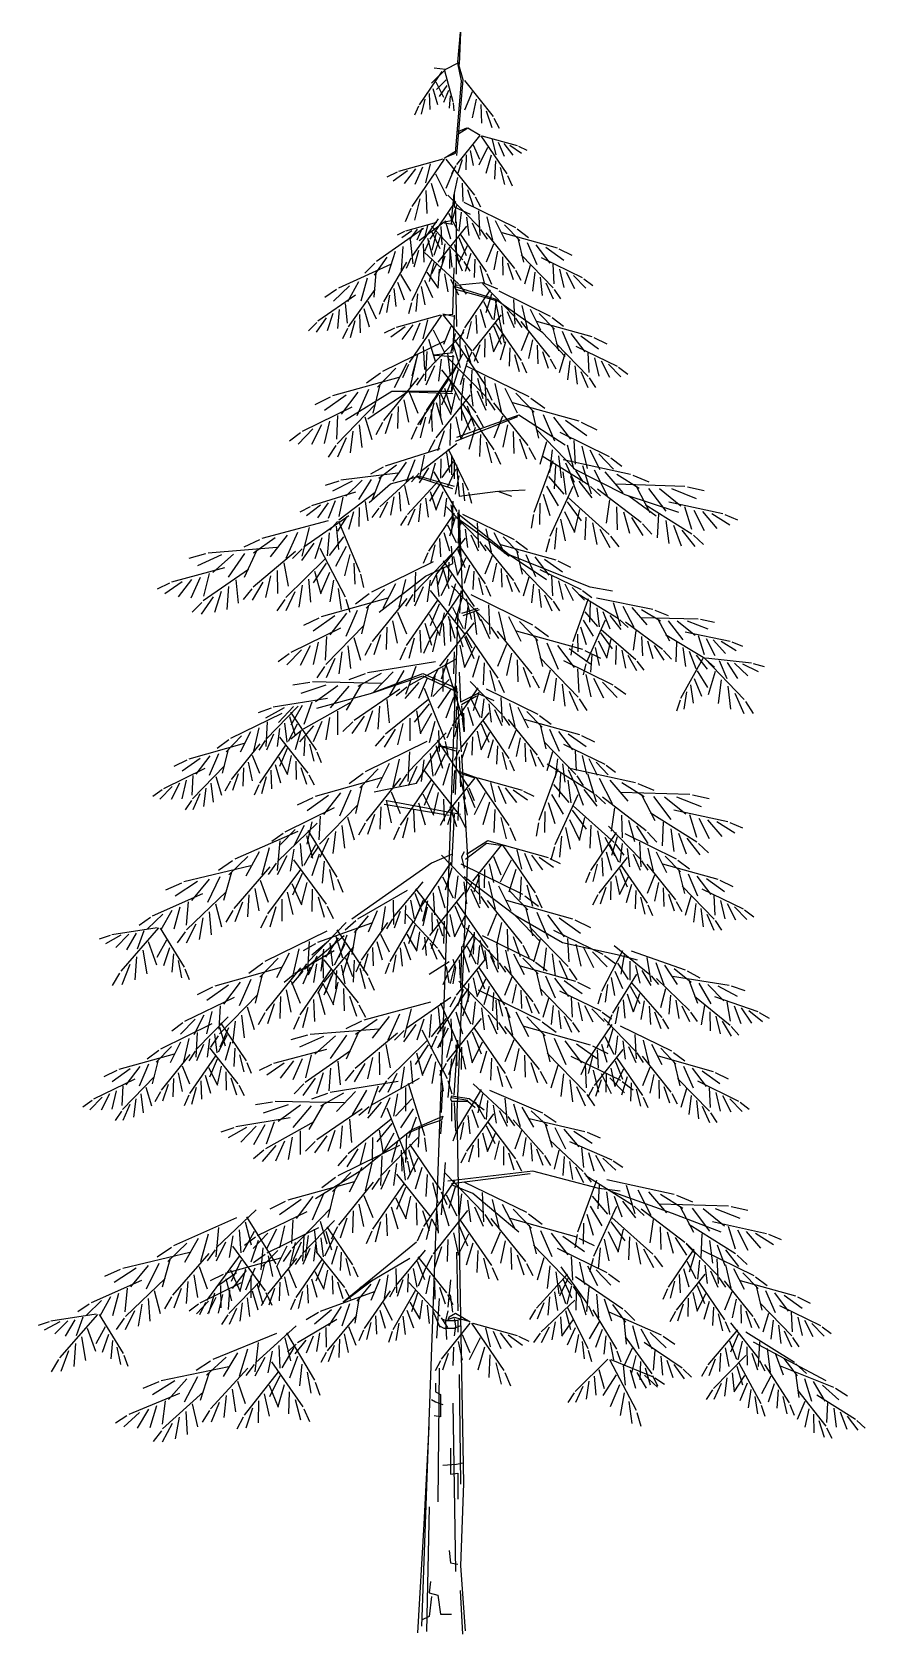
# Model space of a CAD drawing. Extents: x 175.7 to 182.1, y 88.1 to 100.3.
import ezdxf

# ---------------------------------------------------------------- set-up
doc = ezdxf.new("R2010")
doc.units = 0
doc.header["$MEASUREMENT"] = 0
doc.layers.get('0').update_dxf_attribs({"linetype": 'CONTINUOUS'})
doc.layers.add('L01', color=1, linetype='CONTINUOUS')

# ---------------------------------------------------------------- blocks, each defined once
blk = doc.blocks.new('NEEDLES')
for p, q in [((0, 0), (34.33, -17.06)), ((9.77, -5.81), (10.54, -22.23)), ((15.44, -9.81), (18.94, -25.34)), ((20.93, -12.36), (27.8, -26.11)), ((27.03, -15.21), (37.18, -25.85)), ((35.49, -17.99), (43.17, -23.74))]:
    blk.add_line(p, q)
blk = doc.blocks.new('NEEDLE')
for p, xscale, yscale, zscale, rotation in [((-0.5, 0.05), -0.24, 0.24, 0.24, 349.153938869936), ((-0.24, 0.03), -0.3, 0.3, 0.3, 29.2082924679731), ((0.09, 0.04), 0.24, 0.24, 0.24, 334.9095387782332)]:
    blk.add_blockref('NEEDLES', p, dxfattribs=dict(xscale=xscale, yscale=yscale, zscale=zscale, rotation=rotation))
blk = doc.blocks.new('BRANCH')
for p, xscale, yscale, zscale, rotation in [((-1.44, 0.64), -0.3, 0.3, 0.3, 359.640705686777), ((1.78, 2.1), -0.24, 0.24, 0.24, 19.43419401655424), ((0.24, 0.86), 0.24, 0.24, 0.24, 330.4324132188039), ((-9.04, -5.42), -0.3, 0.3, 0.3, 349.153938869936), ((-1.96, -4.13), 0.24, 0.24, 0.24, 334.9095387782332), ((-5.85, -5.47), -0.24, 0.24, 0.24, 24.73116690854377), ((-0.75, -5.73), -0.24, 0.24, 0.24, 29.2082924679731), ((-16.92, -10.41), -0.24, 0.24, 0.24, 359.640705686777), ((-12.97, -9.9), -0.24, 0.24, 0.24, 19.43419401655424)]:
    blk.add_blockref('NEEDLES', p, dxfattribs=dict(xscale=xscale, yscale=yscale, zscale=zscale, rotation=rotation))
blk = doc.blocks.new('PINHEIRO2')
for p, q in [((3.59, 359.44, 41.31), (4.16, 366.27, 41.31)), ((4.16, 366.27, 41.31), (3.87, 358.87, 41.31)), ((3.59, 359.15, 41.31), (0.74, 357.73, 41.31)), ((3.59, 359.44, 41.31), (4.73, 355.45, 41.31)), ((4.44, 355.17, 41.31), (3.59, 359.15, 41.31)), ((0.74, 357.73, 41.31), (-2.39, 354.6, 41.31)), ((0.74, 357.73, 41.31), (-1.82, 358.02, 41.31)), ((3.02, 338.66, 41.31), (4.44, 355.17, 41.31)), ((4.73, 355.45, 41.31), (3.3, 338.09, 41.31)), ((5.58, 344.35, 41.31), (3.59, 343.5, 41.31)), ((5.86, 344.35, 41.31), (3.59, 342.93, 41.31)), ((8.71, 342.64, 41.31), (5.86, 344.35, 41.31)), ((0.46, 337.52, 41.31), (3.3, 339.22, 41.31)), ((1.02, 337.8, 41.31), (3.02, 338.66, 41.31)), ((2.16, 323.28, 41.31), (2.73, 329.26, 41.31)), ((2.73, 329.54, 41.31), (2.73, 326.41, 41.31)), ((2.73, 326.41, 41.31), (6.43, 324.7, 41.31)), ((3.02, 325.56, 41.31), (3.02, 322.71, 41.31)), ((-5.24, 318.73, 41.31), (0.46, 323, 41.31)), ((0.46, 323, 41.31), (2.16, 323.28, 41.31)), ((0.46, 322.71, 41.31), (2.45, 322.43, 41.31)), ((3.3, 311.04, 41.31), (3.3, 323, 41.31)), ((2.45, 301.93, 41.31), (2.73, 312.46, 41.31)), ((12.13, 305.34, 41.31), (2.73, 308.19, 41.31)), ((9.28, 309.05, 41.31), (3.02, 308.48, 41.31)), ((3.02, 309.05, 41.31), (3.3, 299.08, 41.31)), ((3.02, 307.62, 41.31), (12.13, 305.06, 41.31)), ((12.7, 307.62, 41.31), (9.28, 309.05, 41.31)), ((22.95, 297.66, 41.31), (12.13, 305.34, 41.31)), ((12.13, 305.06, 41.31), (14.12, 295.38, 41.31)), ((2.73, 301.36, 41.31), (0.17, 301.93, 41.31)), ((0.17, 301.64, 41.31), (2.45, 301.93, 41.31)), ((2.73, 301.64, 41.31), (2.45, 293.39, 41.31)), ((28.07, 292.25, 41.31), (22.95, 297.66, 41.31)), ((2.45, 293.1, 41.31), (-1.82, 292.53, 41.31)), ((-1.82, 292.53, 41.31), (2.73, 292.25, 41.31)), ((2.45, 292.53, 41.31), (2.16, 284.27, 41.31)), ((-11.5, 284.27, 41.31), (-22.04, 277.73, 41.31)), ((-16.91, 278.01, 41.31), (-7.8, 284.27, 41.31)), ((2.16, 284.27, 41.31), (-11.5, 284.27, 41.31)), ((2.45, 283.71, 41.31), (-10.93, 284.27, 41.31)), ((3.02, 272.89, 41.31), (17.25, 278.58, 41.31)), ((17.54, 278.87, 41.31), (3.3, 273.74, 41.31)), ((28.07, 272.03, 41.31), (17.54, 278.87, 41.31)), ((30.07, 266.62, 41.31), (28.64, 272.03, 41.31)), ((2.16, 269.75, 41.31), (2.16, 265.2, 41.31)), ((2.73, 268.62, 41.31), (2.73, 264.35, 41.31)), ((3.3, 267.48, 41.31), (3.87, 260.36, 41.31)), ((-11.79, 263.21, 41.31), (-5.24, 264.91, 41.31)), ((2.45, 262.07, 41.31), (-5.52, 264.63, 41.31)), ((-5.24, 264.91, 41.31), (2.73, 262.64, 41.31)), ((41.74, 260.64, 41.31), (30.07, 266.62, 41.31)), ((-16.63, 258.94, 41.31), (-11.79, 263.21, 41.31)), ((3.87, 260.36, 41.31), (12.7, 261.5, 41.31)), ((12.7, 261.5, 41.31), (15.83, 260.36, 41.31)), ((12.98, 261.5, 41.31), (18.96, 261.78, 41.31)), ((53.98, 256.66, 41.31), (41.74, 260.64, 41.31)), ((48.86, 255.8, 41.31), (42.59, 260.36, 41.31)), ((2.45, 259.22, 41.31), (2.16, 251.82, 41.31)), ((3.59, 256.66, 41.31), (3.87, 247.26, 41.31)), ((15.26, 246.98, 41.31), (3.59, 256.37, 41.31)), ((4.73, 237.01, 41.31), (3.87, 257.23, 41.31)), ((3.3, 255.52, 41.31), (11.56, 249.54, 41.31)), ((2.45, 244.98, 41.31), (2.16, 248.97, 41.31)), ((11.56, 249.54, 41.31), (15.26, 246.69, 41.31)), ((-3.82, 242.14, 41.31), (2.45, 244.98, 41.31)), ((23.8, 241.28, 41.31), (15.26, 246.98, 41.31)), ((33.77, 239.57, 41.31), (15.26, 246.98, 41.31)), ((-14.35, 233.88, 41.31), (-3.82, 242.14, 41.31)), ((38.89, 238.72, 41.31), (33.77, 239.57, 41.31)), ((8.14, 234.73, 41.31), (4.44, 233.6, 41.31)), ((8.43, 234.45, 41.31), (4.73, 233.03, 41.31)), ((-4.65, 2.48, 41.31), (3.64, 233.59, 41.31)), ((-16.34, 215.37, 41.31), (-4.38, 219.93, 41.31)), ((-16.34, 215.37, 41.31), (-4.38, 219.36, 41.31)), ((-4.38, 219.93, 41.31), (2.73, 216.8, 41.31)), ((-4.38, 219.36, 41.31), (3.59, 215.66, 41.31)), ((3.87, 220.21, 41.31), (4.16, 213.38, 41.31)), ((2.73, 216.8, 41.31), (2.73, 213.1, 41.31)), ((4.44, 201.99, 41.31), (3.3, 217.08, 41.31)), ((-28.59, 211.96, 41.31), (-16.34, 215.37, 41.31)), ((8.14, 215.37, 41.31), (4.16, 213.38, 41.31)), ((4.44, 212.81, 41.31), (7.86, 214.8, 41.31)), ((4.44, 212.53, 41.31), (4.73, 208.83, 41.31)), ((11.84, 213.67, 41.31), (8.14, 215.37, 41.31)), ((3.02, 192.31, 41.31), (3.59, 208.26, 41.31)), ((-5.81, 194.87, 41.31), (-0.68, 203.42, 41.31)), ((-0.68, 203.42, 41.31), (3.02, 202.28, 41.31)), ((-0.4, 203.42, 41.31), (3.3, 202.85, 41.31)), ((4.45, 201.35, 41.31), (5.81, 177.88, 41.31)), ((3.59, 197.72, 41.31), (8.14, 196.01, 41.31)), ((3.87, 200.85, 41.31), (4.16, 194.02, 41.31)), ((-15.49, 192.88, 41.31), (-5.81, 194.87, 41.31)), ((7.57, 196.01, 41.31), (3.87, 197.15, 41.31)), ((-12.64, 190.89, 41.31), (4.16, 187.76, 41.31)), ((1.59, 187.47, 41.31), (-13.21, 190.03, 41.31)), ((2.73, 187.76, 41.31), (2.16, 176.08, 41.31)), ((5.01, 179.22, 41.31), (4.44, 178.08, 41.31)), ((5.3, 177.51, 41.31), (10.14, 181.21, 41.31)), ((5.58, 178.65, 41.31), (10.42, 181.78, 41.31)), ((10.14, 181.21, 41.31), (13.84, 180.64, 41.31)), ((10.42, 181.78, 41.31), (14.41, 180.64, 41.31)), ((-2.39, 176.62, 41.31), (-20.61, 163.81, 41.31)), ((2.16, 178.61, 41.31), (-2.39, 176.62, 41.31)), ((5.81, 177.88, 41.31), (3.36, 119.81, 41.31)), ((4.44, 178.08, 41.31), (5.01, 175.51, 41.31)), ((16.68, 164.7, 41.31), (5.01, 173.52, 41.31)), ((16.68, 164.7, 41.31), (22.38, 158.72, 41.31)), ((27.5, 158.43, 41.31), (16.68, 164.7, 41.31)), ((-31.43, 152.45, 41.31), (-22.32, 160.14, 41.31)), ((4.44, 157.58, 41.31), (4.16, 148.18, 41.31)), ((40.6, 155.58, 41.31), (27.5, 158.43, 41.31)), ((-2.96, 151.31, 41.31), (1.59, 154.16, 41.31)), ((2.45, 154.73, 41.31), (3.02, 152.74, 41.31)), ((44.59, 154.45, 41.31), (40.6, 155.58, 41.31)), ((1.59, 149.32, 41.31), (1.02, 153.02, 41.31)), ((3.02, 152.74, 41.31), (2.45, 149.04, 41.31)), ((2.73, 123.7, 41.31), (3.59, 136.22, 41.31)), ((2.16, 131.95, 41.31), (1.31, 123.13, 41.31)), ((-0.11, 119.71, 41.31), (0.17, 125.4, 41.31)), ((2.16, 123.41, 41.31), (1.88, 122.84, 41.31)), ((1.88, 122.84, 41.31), (2.16, 122.27, 41.31)), ((6.15, 122.84, 41.31), (2.16, 123.41, 41.31)), ((2.16, 123.13, 41.31), (5.86, 122.56, 41.31)), ((2.16, 122.27, 41.31), (5.86, 122.27, 41.31)), ((2.16, 121.99, 41.31), (2.16, 117.72, 41.31)), ((2.73, 121.99, 41.31), (3.02, 115.44, 41.31)), ((5.86, 122.27, 41.31), (7.57, 120.85, 41.31)), ((9.57, 120.28, 41.31), (6.15, 122.84, 41.31)), ((-6.95, 115.72, 41.31), (0.17, 118.86, 41.31)), ((-0.11, 118, 41.31), (-3.53, 116.86, 41.31)), ((-0.11, 117.72, 41.31), (-0.4, 114.87, 41.31)), ((0.17, 118.86, 41.31), (-0.11, 118, 41.31)), ((3.36, 119.81, 41.31), (4.87, 35.07, 41.31)), ((-18.34, 106.61, 41.31), (-6.95, 115.72, 41.31)), ((-8.09, 114.87, 41.31), (-8.37, 108.32, 41.31)), ((-3.53, 116.86, 41.31), (-8.09, 114.87, 41.31)), ((-28.87, 100.07, 41.31), (-18.34, 106.61, 41.31)), ((-0.11, 96.36, 41.31), (0.74, 108.32, 41.31)), ((20.67, 106.33, 41.31), (1.31, 104.05, 41.31)), ((35.76, 102.34, 41.31), (20.67, 106.33, 41.31)), ((2.16, 103.48, 41.31), (20.1, 105.76, 41.31)), ((7, 101.2, 41.31), (2.16, 103.2, 41.31)), ((17.54, 92.38, 41.31), (7, 101.2, 41.31)), ((40.6, 101.77, 41.31), (35.76, 102.34, 41.31)), ((52.56, 96.65, 41.31), (38.32, 101.77, 41.31)), ((63.66, 92.38, 41.31), (52.56, 96.65, 41.31)), ((-5.81, 90.1, 41.31), (-22.61, 76.43, 41.31)), ((3.3, 87.82, 41.31), (3.59, 74.44, 41.31)), ((-22.61, 76.43, 41.31), (-15.77, 81.56, 41.31)), ((1.88, 81.56, 41.31), (1.31, 75.29, 41.31)), ((-0.68, 77.29, 41.31), (-1.25, 68.18, 41.31)), ((2.45, 74.16, 41.31), (1.88, 78.14, 41.31)), ((1.31, 74.44, 41.31), (0.74, 72.16, 41.31)), ((3.02, 73.87, 41.31), (1.59, 73.02, 41.31)), ((6.43, 71.88, 41.31), (3.02, 73.87, 41.31)), ((0.46, 70.45, 41.31), (-0.68, 71.02, 41.31)), ((1.02, 72.16, 41.31), (0.17, 72.45, 41.31)), ((2.73, 70.45, 41.31), (0.46, 70.45, 41.31)), ((0.74, 72.16, 41.31), (1.02, 67.89, 41.31)), ((3.02, 72.16, 41.31), (1.02, 72.16, 41.31)), ((1.31, 72.45, 41.31), (2.73, 73.02, 41.31)), ((1.59, 73.02, 41.31), (1.31, 72.45, 41.31)), ((2.73, 73.02, 41.31), (5.86, 72.16, 41.31)), ((2.73, 72.73, 41.31), (3.02, 71.02, 41.31)), ((3.02, 71.02, 41.31), (2.73, 68.75, 41.31)), ((4.16, 71.02, 41.31), (2.73, 70.45, 41.31)), ((4.16, 72.45, 41.31), (3.02, 72.16, 41.31)), ((3.59, 72.16, 41.31), (3.59, 69.6, 41.31)), ((87.58, 58.5, 41.31), (71.06, 67.32, 41.31)), ((-0.68, 61.34, 41.31), (-0.97, 30.88, 41.31)), ((3.87, 59.92, 41.31), (4.16, 34.87, 41.31)), ((-1.54, 57.93, 41.31), (-1.54, 55.93, 41.31)), ((-1.54, 55.93, 41.31), (-0.4, 55.36, 41.31)), ((-0.4, 55.36, 41.31), (-0.4, 50.24, 41.31)), ((-2.39, 54.23, 41.31), (-1.54, 53.66, 41.31)), ((-1.54, 53.66, 41.31), (0.17, 53.09, 41.31)), ((2.45, 53.37, 41.31), (3.02, 14.94, 41.31)), ((-4.1, 25.75, 41.31), (-2.96, 47.96, 41.31)), ((-0.4, 50.24, 41.31), (-1.82, 50.52, 41.31)), ((1.88, 43.12, 41.31), (1.88, 37.14, 41.31)), ((3.3, 39.42, 41.31), (0.17, 39.14, 41.31)), ((1.88, 37.14, 41.31), (3.59, 37.43, 41.31)), ((4.73, 39.71, 41.31), (3.3, 39.42, 41.31)), ((3.59, 37.43, 41.31), (3.59, 31.45, 41.31)), ((4.87, 35.07, 41.31), (4.19, 16.27, 41.31)), ((-2.96, 29.74, 41.31), (-3.53, 1.27, 41.31)), ((-5.52, 0.98, 41.31), (-4.1, 25.75, 41.31)), ((1.59, 19.78, 41.31), (1.88, 16.93, 41.31)), ((1.88, 16.93, 41.31), (3.59, 16.64, 41.31)), ((4.19, 16.27, 41.31), (5.27, 1.42, 41.31)), ((-2.68, 12.66, 41.31), (-2.96, 10.1, 41.31)), ((-2.96, 10.1, 41.31), (-0.97, 9.53, 41.31)), ((-2.39, 9.24, 41.31), (-2.96, 4.69, 41.31)), ((-0.97, 9.53, 41.31), (-0.4, 5.26, 41.31)), ((4.73, 0.7, 41.31), (4.16, 10.66, 41.31)), ((-2.96, 4.69, 41.31), (-4.67, 3.83, 41.31)), ((-0.4, 5.26, 41.31), (2.16, 5.26, 41.31))]:
    blk.add_line(p, q)
for name, p, xscale, yscale, zscale, rotation in [('NEEDLES', (-0.05, 357.27, 41.31), -0.2391597520785725, 0.2391597520785725, 0.2391597520785725, 29.2082924679731), ('NEEDLES', (0.53, 357.52, 41.31), 0.191327801662858, 0.191327801662858, 0.191327801662858, 311.8244051054249), ('NEEDLES', (5.11, 355.21, 41.31), 0.2733254309469401, 0.2733254309469401, 0.2733254309469401, 334.9095387782332), ('BRANCH', (-2.52, 320.95, 41.31), 1.138855962278917, 1.138855962278917, 1.138855962278917, 8.841814560191672), ('NEEDLES', (-1.28, 322.84, 41.31), -0.191327801662858, 0.191327801662858, 0.191327801662858, 349.153938869936), ('BRANCH', (25.89, 267.4, 41.31), -1.3666271547347, 1.3666271547347, 1.3666271547347, 13.78085509118372), ('BRANCH', (1, 270.23, 41.31), 1.138855962278917, 1.138855962278917, 1.138855962278917, 351.6026974133102), ('BRANCH', (-24.2, 253.54, 41.31), 1.3666271547347, 1.3666271547347, 1.3666271547347, 349.0014269835797), ('BRANCH', (33.85, 236.08, 41.31), -1.138855962278917, 1.138855962278917, 1.138855962278917, 14.4021300739743), ('BRANCH', (0.13, 221.16, 41.31), 1.3666271547347, 1.3666271547347, 1.3666271547347, 343.2329938822522), ('NEEDLE', (59.58, 223.3, 41.31), -1.138855962278917, 1.138855962278917, 1.138855962278917, 9.489934286129767), ('BRANCH', (27.03, 197.07, 41.31), -1.3666271547347, 1.3666271547347, 1.3666271547347, 13.78085509118372), ('BRANCH', (-31.01, 182.93, 41.31), 1.3666271547347, 1.3666271547347, 1.3666271547347, 357.8526155626894), ('BRANCH', (-6.27, 169.79, 41.31), 1.138855962278917, 1.138855962278917, 1.138855962278917, 4.071813894307644), ('NEEDLE', (-64.44, 161.77, 41.31), 1.138855962278917, 1.138855962278917, 1.138855962278917, 353.2400604709226), ('BRANCH', (41.57, 155.69, 41.31), -1.138855962278917, 1.138855962278917, 1.138855962278917, 6.849557992766558), ('BRANCH', (-0.92, 143.64, 41.31), 1.3666271547347, 1.3666271547347, 1.3666271547347, 348.9353722748186), ('BRANCH', (-8.41, 125.41, 41.31), 1.3666271547347, 1.3666271547347, 1.3666271547347, 343.2329938822522), ('BRANCH', (9.24, 123.97, 41.31), -1.138855962278917, 1.138855962278917, 1.138855962278917, 2.793326214071977), ('BRANCH', (35.85, 103.12, 41.31), -1.3666271547347, 1.3666271547347, 1.3666271547347, 13.78085509118372), ('BRANCH', (-44.96, 94.72, 41.31), 1.3666271547347, 1.3666271547347, 1.3666271547347, 357.8526155626894), ('BRANCH', (-5.7, 85.77, 41.31), 1.138855962278917, 1.138855962278917, 1.138855962278917, 4.488434163662397), ('BRANCH', (28.72, 81.83, 41.31), -1.138855962278917, 1.138855962278917, 1.138855962278917, 351.7663885624799), ('NEEDLE', (-78.38, 73.56, 41.31), 1.138855962278917, 1.138855962278917, 1.138855962278917, 353.2400604709226), ('BRANCH', (-35.89, 68.31, 41.31), 1.3666271547347, 1.3666271547347, 1.3666271547347, 356.3303840116624), ('BRANCH', (67.56, 69.14, 41.31), -1.138855962278917, 1.138855962278917, 1.138855962278917, 353.8970631405007), ('NEEDLE', (37.92, 63.38, 41.31), -1.138855962278917, 1.138855962278917, 1.138855962278917, 353.2469382520364)]:
    blk.add_blockref(name, p, dxfattribs=dict(xscale=xscale, yscale=yscale, zscale=zscale, rotation=rotation))
for name, p, xscale, yscale, zscale in [('NEEDLE', (8.6, 342.58, 41.31), -0.9110847698231334, 0.9110847698231334, 0.9110847698231334), ('NEEDLE', (0.74, 337.23, 41.31), 1.138855962278917, 1.138855962278917, 1.138855962278917), ('BRANCH', (3.3, 326.7, 41.31), -1.138855962278917, 1.138855962278917, 1.138855962278917), ('BRANCH', (11.27, 306.48, 41.31), -1.138855962278917, 1.138855962278917, 1.138855962278917), ('NEEDLE', (0.17, 301.64, 41.31), 1.138855962278917, 1.138855962278917, 1.138855962278917), ('BRANCH', (2.51, 294.87, 41.31), 1.3666271547347, 1.3666271547347, 1.3666271547347), ('BRANCH', (3.7, 289.17, 41.31), -1.3666271547347, 1.3666271547347, 1.3666271547347), ('BRANCH', (3.02, 255.52, 41.31), -1.138855962278917, 1.138855962278917, 1.138855962278917), ('BRANCH', (-0.06, 244.47, 41.31), 1.3666271547347, 1.3666271547347, 1.3666271547347), ('BRANCH', (4.56, 237.07, 41.31), -1.3666271547347, 1.3666271547347, 1.3666271547347), ('BRANCH', (8.43, 215.66, 41.31), -1.138855962278917, 1.138855962278917, 1.138855962278917), ('BRANCH', (-34.89, 210.07, 41.31), 1.138855962278917, 1.138855962278917, 1.138855962278917), ('BRANCH', (-1.48, 203.47, 41.31), 1.3666271547347, 1.3666271547347, 1.3666271547347), ('NEEDLE', (7.57, 196.01, 41.31), -1.138855962278917, 1.138855962278917, 1.138855962278917), ('NEEDLE', (13.55, 180.64, 41.31), -1.138855962278917, 1.138855962278917, 1.138855962278917), ('BRANCH', (40.01, 182.64, 41.31), -1.138855962278917, 1.138855962278917, 1.138855962278917), ('BRANCH', (2.28, 175.57, 41.31), -1.3666271547347, 1.3666271547347, 1.3666271547347), ('BRANCH', (-24.33, 160.2, 41.31), 1.3666271547347, 1.3666271547347, 1.3666271547347), ('BRANCH', (7.5, 159.36, 41.31), -1.138855962278917, 1.138855962278917, 1.138855962278917), ('BRANCH', (6.26, 146.82, 41.31), -1.3666271547347, 1.3666271547347, 1.3666271547347), ('BRANCH', (-50.86, 139.19, 41.31), 1.138855962278917, 1.138855962278917, 1.138855962278917), ('BRANCH', (38.96, 138.78, 41.31), -1.138855962278917, 1.138855962278917, 1.138855962278917), ('BRANCH', (-7.74, 111.3, 41.31), 1.3666271547347, 1.3666271547347, 1.3666271547347), ('BRANCH', (3.13, 102.97, 41.31), -1.3666271547347, 1.3666271547347, 1.3666271547347), ('BRANCH', (-26.59, 92.66, 41.31), 1.138855962278917, 1.138855962278917, 1.138855962278917), ('BRANCH', (57.68, 87.54, 41.31), -1.138855962278917, 1.138855962278917, 1.138855962278917), ('NEEDLE', (6.43, 71.59, 41.31), -1.138855962278917, 1.138855962278917, 1.138855962278917)]:
    blk.add_blockref(name, p, dxfattribs=dict(xscale=xscale, yscale=yscale, zscale=zscale))

msp = doc.modelspace()

# ---------------------------------------------------------------- block references
at = {"layer": 'L01', "color": 7, "xscale": 0.03358063502098414, "yscale": 0.03358063502098414, "zscale": 0.03358063502098414}
msp.add_blockref('PINHEIRO2', (178.828, 88.035, -0.878), dxfattribs=at)

doc.saveas('drawing.dxf')
